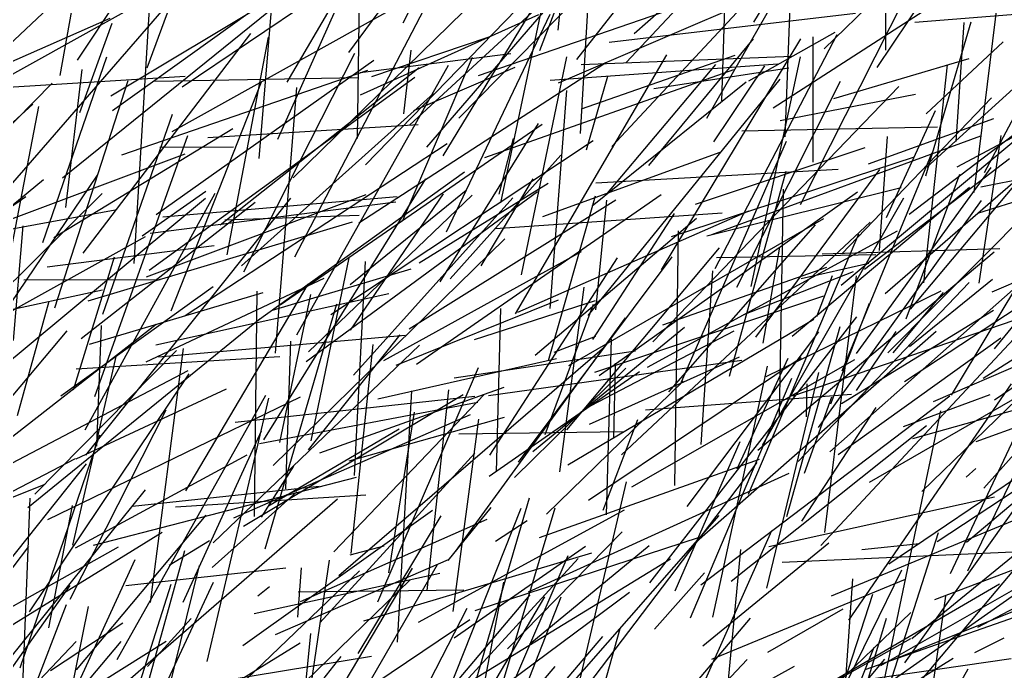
# Model space of a CAD drawing. Header units: metres. Extents: x 0 to 1019, y 0 to 619.
# Drawn here: x 592.2 to 664.8, y 380.5 to 428.6 of the extents above; entities that cross this region are included whole.
import ezdxf

# ---------------------------------------------------------------- set-up
doc = ezdxf.new("R2010")
doc.units = ezdxf.units.M

msp = doc.modelspace()

# ---------------------------------------------------------------- linework, layer by layer
at = {"color": 34}
msp.add_line((631.853, 427.785), (633.675, 446.201), dxfattribs=at)
at = {"color": 215}
for p, q in [((616.413, 426.135), (631.023, 445.888)), ((662.536, 415.807), (664.49, 431.725)), ((648.717, 391.925), (652.648, 405.945))]:
    msp.add_line(p, q, dxfattribs=at)
at = {"color": 1}
msp.add_line((656.015, 426.321), (656.029, 445.137), dxfattribs=at)
at = {"color": 33}
msp.add_line((596.418, 425.573), (608.379, 443.59), dxfattribs=at)
at = {"color": 229}
for p, q in [((601.546, 425.015), (608.489, 443.786)), ((640.016, 401.116), (650.836, 413.44)), ((601.806, 385.573), (604.225, 404.305))]:
    msp.add_line(p, q, dxfattribs=at)
at = {"color": 128}
for p, q in [((655.37, 425.045), (667.2, 442.688)), ((659.635, 385.813), (669.373, 389.517))]:
    msp.add_line(p, q, dxfattribs=at)
at = {"color": 171}
for p, q in [((633.236, 425.613), (645.351, 441.172)), ((632.401, 368.308), (646.032, 384.426))]:
    msp.add_line(p, q, dxfattribs=at)
at = {"color": 235}
for p, q in [((620.422, 428.338), (626.429, 439.891)), ((664.025, 404.298), (680.331, 424.196))]:
    msp.add_line(p, q, dxfattribs=at)
at = {"color": 177}
msp.add_line((630.515, 426.279), (635.612, 439.644), dxfattribs=at)
at = {"color": 222}
msp.add_line((643.926, 422.585), (644.468, 440.118), dxfattribs=at)
at = {"color": 85}
for p, q in [((595.143, 424.439), (597.644, 438.557)), ((626.829, 396.438), (636.24, 410.991)), ((606.446, 377.619), (617.22, 387.922))]:
    msp.add_line(p, q, dxfattribs=at)
at = {"color": 94}
msp.add_line((611.874, 423.953), (620.503, 438.638), dxfattribs=at)
at = {"color": 162}
for p, q in [((624.532, 421.304), (641.419, 438.504)), ((646.289, 428.385), (650.776, 435.776)), ((634.415, 404.977), (640.422, 414.259))]:
    msp.add_line(p, q, dxfattribs=at)
at = {"color": 64}
for p, q in [((637.45, 427.536), (649.689, 438.306)), ((623.369, 418.524), (631.183, 431.358))]:
    msp.add_line(p, q, dxfattribs=at)
at = {"color": 113}
for p, q in [((651.465, 426.402), (663.659, 438.253)), ((663.027, 416.244), (681.756, 419.877)), ((656.228, 388.432), (673.299, 399.984)), ((590.455, 393.168), (596.269, 396.214))]:
    msp.add_line(p, q, dxfattribs=at)
at = {"color": 8}
for p, q in [((622.176, 419.165), (637.57, 436.999)), ((617.054, 419.786), (617.254, 433.382))]:
    msp.add_line(p, q, dxfattribs=at)
at = {"color": 68}
for p, q in [((642.825, 421.29), (651.952, 437.273)), ((653.853, 403.955), (663.787, 417.654))]:
    msp.add_line(p, q, dxfattribs=at)
at = {"color": 219}
for p, q in [((636.868, 425.409), (647.411, 436.679)), ((638.434, 402.943), (656.861, 413))]:
    msp.add_line(p, q, dxfattribs=at)
at = {"color": 138}
msp.add_line((599.012, 421.865), (617.792, 435.358), dxfattribs=at)
at = {"color": 115}
for p, q in [((604.137, 423.619), (621.559, 435.367)), ((587.62, 400.243), (605.862, 415.39)), ((651.326, 411.295), (664.428, 411.688)), ((604.402, 393.816), (613.433, 409.059))]:
    msp.add_line(p, q, dxfattribs=at)
at = {"color": 107}
msp.add_line((648.602, 419.919), (649.191, 435.537), dxfattribs=at)
at = {"color": 7}
for p, q in [((617.645, 417.858), (633.953, 434.642)), ((615.094, 406.832), (634.448, 419.656)), ((596.334, 380.63), (605.911, 392.026)), ((617.414, 364.393), (631.639, 380.871))]:
    msp.add_line(p, q, dxfattribs=at)
at = {"color": 132}
for p, q in [((620.91, 420.806), (636.267, 434.958)), ((594.312, 383.707), (596.063, 392.733))]:
    msp.add_line(p, q, dxfattribs=at)
at = {"color": 232}
msp.add_line((598.879, 422.951), (617.002, 433.819), dxfattribs=at)
at = {"color": 187}
for p, q in [((609.803, 418.315), (611.126, 434.201)), ((602.486, 419.159), (607.925, 419.194)), ((633.488, 379.94), (636.892, 394.491))]:
    msp.add_line(p, q, dxfattribs=at)
at = {"color": 234}
for p, q in [((611.193, 419.755), (616.966, 432.691)), ((643.323, 419.541), (647.086, 425.162)), ((638.612, 387.043), (653.875, 406.66)), ((584.327, 370.043), (596.313, 382.714))]:
    msp.add_line(p, q, dxfattribs=at)
at = {"color": 149}
for p, q in [((635.818, 419.21), (648.689, 433.03)), ((592.201, 380.776), (598.063, 397.955))]:
    msp.add_line(p, q, dxfattribs=at)
at = {"color": 169}
for p, q in [((649.723, 414.941), (658.751, 432.8)), ((620.469, 421.617), (621.03, 426.321))]:
    msp.add_line(p, q, dxfattribs=at)
at = {"color": 102}
for p, q in [((595.326, 416.904), (613.067, 431.244)), ((618.116, 424.376), (626.692, 427.263)), ((616.454, 396.018), (627.888, 399.252)), ((638.363, 366.056), (657.852, 384.847))]:
    msp.add_line(p, q, dxfattribs=at)
at = {"color": 44}
for p, q in [((631.872, 423.906), (649.56, 431.482)), ((646.419, 405.154), (655.564, 417.503)), ((608.657, 391.214), (624.842, 400.913))]:
    msp.add_line(p, q, dxfattribs=at)
at = {"color": 244}
for p, q in [((577.246, 413.412), (595.101, 430.221)), ((612.578, 405.315), (623.775, 425.197)), ((649.76, 409.486), (654.761, 410.606))]:
    msp.add_line(p, q, dxfattribs=at)
at = {"color": 41}
for p, q in [((588.271, 412.631), (603.451, 430.154)), ((608.688, 409.962), (616.87, 426.095)), ((580.793, 389.013), (594.031, 394.305))]:
    msp.add_line(p, q, dxfattribs=at)
at = {"color": 254}
for p, q in [((600.6, 410.576), (601.808, 430.532)), ((643.422, 410.224), (652.42, 427.478)), ((607.933, 391.823), (625.388, 399.455))]:
    msp.add_line(p, q, dxfattribs=at)
at = {"color": 150}
msp.add_line((612.311, 416.906), (626.589, 430.838), dxfattribs=at)
at = {"color": 101}
for p, q in [((625.979, 424.435), (644.272, 430.741)), ((622.19, 386.462), (623.794, 401.267))]:
    msp.add_line(p, q, dxfattribs=at)
at = {"color": 71}
for p, q in [((627.622, 415.054), (630.838, 430.234)), ((617.164, 413.59), (635.298, 425.354))]:
    msp.add_line(p, q, dxfattribs=at)
at = {"color": 63}
for p, q in [((587.607, 422.325), (601.394, 429.962)), ((589.187, 423.443), (604.348, 424.399)), ((600.979, 370.378), (605.403, 388.306))]:
    msp.add_line(p, q, dxfattribs=at)
at = {"color": 18}
msp.add_line((612.443, 411.075), (622.253, 429.842), dxfattribs=at)
at = {"color": 65}
for p, q in [((647.704, 422.052), (659.174, 429.466)), ((600.032, 374.733), (612.838, 382.609))]:
    msp.add_line(p, q, dxfattribs=at)
at = {"color": 129}
for p, q in [((658.142, 428.374), (677.683, 429.938)), ((579.389, 410.911), (599.194, 414.541)), ((595.889, 385.821), (602.948, 399.791)), ((630.47, 390.382), (646.711, 396.15)), ((606.358, 388.164), (612.581, 393.745))]:
    msp.add_line(p, q, dxfattribs=at)
at = {"color": 75}
for p, q in [((603.407, 420.322), (619.161, 429.101)), ((599.995, 386.832), (611.779, 388.147))]:
    msp.add_line(p, q, dxfattribs=at)
at = {"color": 135}
for p, q in [((617.29, 423.022), (630.42, 428.953)), ((608.047, 398.89), (625.705, 400.801))]:
    msp.add_line(p, q, dxfattribs=at)
at = {"color": 238}
msp.add_line((623.624, 412.926), (631.267, 428.977), dxfattribs=at)
at = {"color": 89}
msp.add_line((633.514, 420.173), (634.051, 429.283), dxfattribs=at)
at = {"color": 6}
for p, q in [((635.604, 426.912), (653.786, 429.035)), ((634.558, 402.566), (651.452, 408.206))]:
    msp.add_line(p, q, dxfattribs=at)
at = {"color": 155}
for p, q in [((580.887, 420.755), (598.826, 428.673)), ((658.383, 371.95), (660.443, 386.055))]:
    msp.add_line(p, q, dxfattribs=at)
at = {"color": 207}
for p, q in [((596.601, 421.721), (598.987, 428.308)), ((658.953, 417.035), (662.313, 428.408)), ((647.391, 389.702), (664.032, 393.386))]:
    msp.add_line(p, q, dxfattribs=at)
at = {"color": 22}
for p, q in [((661.196, 419.566), (661.786, 428.353)), ((643.257, 384.5), (647.277, 403.011)), ((643.507, 370.129), (645.311, 389.489))]:
    msp.add_line(p, q, dxfattribs=at)
at = {"color": 5}
msp.add_line((596.847, 411.347), (609.196, 427.543), dxfattribs=at)
at = {"color": 53}
for p, q in [((607.461, 411.231), (610.508, 427.282)), ((619.004, 403.419), (633.584, 411.465))]:
    msp.add_line(p, q, dxfattribs=at)
at = {"color": 253}
for p, q in [((645.917, 424.059), (652.274, 427.636)), ((633.567, 421.977), (644.915, 425.931)), ((590.159, 404.486), (593.57, 422.155)), ((597.695, 400.762), (604.557, 420.031)), ((604.363, 406.746), (623.661, 419.43)), ((649.108, 371.5), (657.201, 387.981))]:
    msp.add_line(p, q, dxfattribs=at)
at = {"color": 176}
for p, q in [((650.648, 418.052), (650.657, 427.289)), ((652.52, 371.986), (653.582, 387.319))]:
    msp.add_line(p, q, dxfattribs=at)
at = {"color": 153}
for p, q in [((663.288, 417.297), (668.924, 427.898)), ((652.719, 408.983), (668.368, 422.036)), ((597.213, 407.828), (616.701, 413.649)), ((613.645, 397.503), (616.446, 410.997))]:
    msp.add_line(p, q, dxfattribs=at)
at = {"color": 192}
for p, q in [((638.532, 417.819), (646.253, 427.159)), ((654.439, 410.156), (665.139, 418.32)), ((642.816, 412.623), (657.154, 416.187)), ((650.933, 406.683), (652.09, 409.703)), ((618.555, 385.626), (625.985, 402.914))]:
    msp.add_line(p, q, dxfattribs=at)
at = {"color": 250}
for p, q in [((639.483, 410.119), (649.746, 427.152)), ((633.946, 418.953), (635.526, 424.397)), ((629.772, 382.545), (638.555, 389.781)), ((638.954, 383.606), (642.644, 387.775))]:
    msp.add_line(p, q, dxfattribs=at)
at = {"color": 90}
for p, q in [((658.991, 421.613), (664.672, 426.925)), ((652.18, 422.757), (662.145, 425.687)), ((651.965, 400.234), (654.819, 407.664)), ((593.283, 393.583), (603.721, 404.167)), ((608.611, 382.402), (622.602, 392.397))]:
    msp.add_line(p, q, dxfattribs=at)
at = {"color": 59}
msp.add_line((659.038, 417.686), (669.231, 426.953), dxfattribs=at)
at = {"color": 143}
for p, q in [((593.874, 412.131), (598.588, 425.816)), ((611.33, 397.39), (613.622, 408.286))]:
    msp.add_line(p, q, dxfattribs=at)
at = {"color": 246}
for p, q in [((617.265, 424.675), (628.361, 426.062)), ((620.384, 413.692), (625.535, 425.783)), ((641.623, 384.46), (649.09, 402.127))]:
    msp.add_line(p, q, dxfattribs=at)
at = {"color": 77}
msp.add_line((628.704, 406.872), (639.871, 425.972), dxfattribs=at)
at = {"color": 156}
for p, q in [((629.164, 409.749), (632.506, 425.824)), ((591.413, 383.807), (602.674, 390.761))]:
    msp.add_line(p, q, dxfattribs=at)
at = {"color": 96}
for p, q in [((633.562, 425.251), (649.102, 425.864)), ((635.364, 415.622), (643.487, 425.245)), ((658.811, 409.146), (660.571, 425.223)), ((613.286, 403.361), (630.328, 415.9)), ((650.014, 395.116), (652.021, 400.758)), ((609.45, 384.778), (623.133, 387.757))]:
    msp.add_line(p, q, dxfattribs=at)
at = {"color": 188}
for p, q in [((646.091, 408.879), (649.718, 425.818)), ((652.498, 396.503), (664.499, 405.106))]:
    msp.add_line(p, q, dxfattribs=at)
at = {"color": 193}
for p, q in [((661.276, 417.721), (676.645, 425.928)), ((609.838, 397.303), (625.929, 400.367))]:
    msp.add_line(p, q, dxfattribs=at)
at = {"color": 141}
msp.add_line((602.224, 414.198), (618.268, 425.567), dxfattribs=at)
at = {"color": 178}
msp.add_line((631.278, 424.087), (648.045, 425.305), dxfattribs=at)
at = {"color": 47}
for p, q in [((595.549, 414.72), (596.753, 424.883)), ((628.922, 395.931), (640.265, 411.069)), ((630.904, 397.978), (634.456, 407.579))]:
    msp.add_line(p, q, dxfattribs=at)
at = {"color": 31}
msp.add_line((599.682, 418.599), (617.822, 424.828), dxfattribs=at)
at = {"color": 2}
for p, q in [((606.937, 413.428), (621.613, 425.034)), ((648.224, 421.125), (658.207, 423.072))]:
    msp.add_line(p, q, dxfattribs=at)
at = {"color": 50}
for p, q in [((621.223, 421.872), (628.698, 425.053)), ((633.722, 399.81), (644.822, 405.626)), ((628.644, 394.792), (636.846, 402.873))]:
    msp.add_line(p, q, dxfattribs=at)
at = {"color": 93}
for p, q in [((626.458, 418.395), (644.801, 424.895)), ((602.196, 404.579), (619.361, 408.372)), ((591.59, 395.867), (604.583, 402.693)), ((633.357, 372.721), (636.431, 383.659))]:
    msp.add_line(p, q, dxfattribs=at)
at = {"color": 28}
msp.add_line((638.905, 423.474), (648.855, 425.009), dxfattribs=at)
at = {"color": 86}
for p, q in [((576.286, 405.425), (594.558, 423.869)), ((606.428, 389.992), (621.641, 404.559)), ((657.924, 382.918), (675.175, 397.027)), ((662.803, 383.766), (677.846, 391.716))]:
    msp.add_line(p, q, dxfattribs=at)
at = {"color": 29}
for p, q in [((594.756, 407.31), (600.163, 424.08)), ((645.064, 395.44), (648.812, 403.608))]:
    msp.add_line(p, q, dxfattribs=at)
at = {"color": 112}
for p, q in [((601.713, 410.086), (621.3, 424.315)), ((655.655, 380.946), (668.799, 388.46))]:
    msp.add_line(p, q, dxfattribs=at)
at = {"color": 223}
for p, q in [((602.111, 424.018), (617.145, 424.294)), ((623.895, 409.45), (632.051, 418.564))]:
    msp.add_line(p, q, dxfattribs=at)
at = {"color": 168}
for p, q in [((603.335, 407.087), (609.987, 423.985)), ((632.497, 398.317), (643.753, 411.732)), ((624.276, 389.341), (636.825, 406.583)), ((649.168, 400.82), (666.686, 406.81)), ((592.327, 378.098), (592.921, 393.281)), ((614.008, 376.159), (621.127, 388.106))]:
    msp.add_line(p, q, dxfattribs=at)
at = {"color": 181}
for p, q in [((634.065, 406.743), (648.228, 424.181)), ((657.513, 406.494), (661.474, 417.176)), ((651.043, 398.484), (663.057, 415.226)), ((615.329, 389.317), (626.437, 400.946)), ((635.181, 392.395), (637.728, 399.078))]:
    msp.add_line(p, q, dxfattribs=at)
at = {"color": 173}
for p, q in [((634.355, 414.824), (645.728, 423.981)), ((655.959, 408.38), (673.776, 423.84))]:
    msp.add_line(p, q, dxfattribs=at)
at = {"color": 121}
for p, q in [((638.829, 404.814), (656.978, 423.636)), ((606.018, 419.876), (621.539, 420.833)), ((652.736, 400.265), (663.952, 407.142))]:
    msp.add_line(p, q, dxfattribs=at)
at = {"color": 131}
for p, q in [((645.024, 408.835), (652.679, 424.022)), ((652.768, 411.29), (663.802, 422.787)), ((619.366, 387.762), (621.263, 399.616)), ((586.224, 372.311), (602.965, 382.727))]:
    msp.add_line(p, q, dxfattribs=at)
at = {"color": 218}
for p, q in [((608.509, 410.401), (622.664, 423.112)), ((644.476, 402.285), (648.676, 417.377)), ((641.38, 376.93), (647.606, 390.896))]:
    msp.add_line(p, q, dxfattribs=at)
at = {"color": 15}
msp.add_line((611.005, 403.975), (612.587, 423.56), dxfattribs=at)
at = {"color": 230}
for p, q in [((631.263, 407.258), (632.483, 423.327)), ((634.154, 398.738), (645.228, 403.692)), ((619.744, 367.25), (630.877, 386.005))]:
    msp.add_line(p, q, dxfattribs=at)
at = {"color": 124}
msp.add_line((656.15, 403.995), (675.352, 423.324), dxfattribs=at)
at = {"color": 204}
for p, q in [((657.743, 414.208), (669.148, 422.924)), ((574.397, 402.857), (592.61, 415.529))]:
    msp.add_line(p, q, dxfattribs=at)
at = {"color": 122}
msp.add_line((586.615, 416.398), (593.133, 422.339), dxfattribs=at)
at = {"color": 3}
for p, q in [((598.287, 406.848), (603.413, 421.585)), ((616.551, 405.66), (623.396, 415.716))]:
    msp.add_line(p, q, dxfattribs=at)
at = {"color": 120}
for p, q in [((656.056, 413.978), (659.684, 421.86)), ((579.01, 396.757), (598.234, 415.731)), ((617.538, 384.244), (634.33, 389.247))]:
    msp.add_line(p, q, dxfattribs=at)
at = {"color": 92}
for p, q in [((611.358, 407.544), (630.677, 420.849)), ((645.39, 420.371), (659.817, 420.654))]:
    msp.add_line(p, q, dxfattribs=at)
at = {"color": 19}
msp.add_line((623.161, 409.24), (630.413, 420.916), dxfattribs=at)
at = {"color": 97}
msp.add_line((654.734, 417.938), (663.982, 421.265), dxfattribs=at)
at = {"color": 217}
for p, q in [((594.663, 412.502), (607.861, 420.547)), ((626.178, 410.397), (630.02, 416.816)), ((595.201, 400.817), (606.421, 408.889)), ((650.91, 373.408), (655.045, 386.192))]:
    msp.add_line(p, q, dxfattribs=at)
at = {"color": 248}
for p, q in [((643.176, 412.719), (663.011, 419.988)), ((634.63, 416.527), (652.502, 417.525))]:
    msp.add_line(p, q, dxfattribs=at)
at = {"color": 255}
for p, q in [((662.884, 409.131), (664.519, 420.012)), ((585.486, 409.814), (593.914, 416.777))]:
    msp.add_line(p, q, dxfattribs=at)
at = {"color": 32}
for p, q in [((627.511, 415.691), (628.552, 419.796)), ((585.679, 374.308), (601.435, 393.897)), ((611.026, 383.216), (623.783, 388.758)), ((601.05, 379.744), (603.337, 386.928))]:
    msp.add_line(p, q, dxfattribs=at)
at = {"color": 45}
for p, q in [((640.869, 401.674), (648.68, 419.613)), ((640.21, 412.581), (658.114, 418.441)), ((595.404, 377.305), (600.676, 388.746))]:
    msp.add_line(p, q, dxfattribs=at)
at = {"color": 241}
msp.add_line((655.558, 411.536), (656.13, 419.937), dxfattribs=at)
at = {"color": 103}
for p, q in [((586.821, 412.09), (604.356, 418.667)), ((640.194, 373.008), (657.856, 382.933))]:
    msp.add_line(p, q, dxfattribs=at)
at = {"color": 245}
for p, q in [((630.727, 414.054), (643.797, 418.798)), ((586.244, 373.193), (595.881, 386.848))]:
    msp.add_line(p, q, dxfattribs=at)
at = {"color": 30}
msp.add_line((641.971, 414.945), (654.484, 419.123), dxfattribs=at)
at = {"color": 104}
for p, q in [((652.799, 402.66), (659.437, 418.755)), ((636.534, 396.462), (654.862, 413.637)), ((609.993, 391.871), (612.37, 395.633)), ((617.163, 371.186), (629.782, 386.155))]:
    msp.add_line(p, q, dxfattribs=at)
at = {"color": 66}
for p, q in [((657.826, 407.223), (667.463, 418.708)), ((618.563, 400.611), (631.728, 403.584))]:
    msp.add_line(p, q, dxfattribs=at)
at = {"color": 12}
for p, q in [((590.926, 406.766), (597.895, 417.091)), ((629.979, 396.73), (641.175, 405.891)), ((596.085, 389.806), (599.292, 403.822))]:
    msp.add_line(p, q, dxfattribs=at)
at = {"color": 146}
for p, q in [((609.668, 406.354), (624.94, 417.334)), ((620.862, 377.017), (640.142, 388.809))]:
    msp.add_line(p, q, dxfattribs=at)
at = {"color": 58}
for p, q in [((610.163, 397.579), (622.094, 416.833)), ((642.386, 386.89), (660.721, 400.824))]:
    msp.add_line(p, q, dxfattribs=at)
at = {"color": 164}
msp.add_line((621.603, 410.642), (631.129, 416.5), dxfattribs=at)
at = {"color": 99}
for p, q in [((596.985, 398.326), (606.577, 415.763)), ((652.487, 377.035), (672.119, 390.832))]:
    msp.add_line(p, q, dxfattribs=at)
at = {"color": 184}
for p, q in [((601.194, 412.624), (605.874, 415.908)), ((643.541, 411.024), (655.281, 411.235))]:
    msp.add_line(p, q, dxfattribs=at)
at = {"color": 151}
for p, q in [((601.518, 409.587), (617.694, 415.667)), ((624.534, 398.016), (636.686, 398.19))]:
    msp.add_line(p, q, dxfattribs=at)
at = {"color": 220}
msp.add_line((613.442, 404.064), (625.526, 415.629), dxfattribs=at)
at = {"color": 116}
for p, q in [((616.514, 409.028), (625.084, 415.98)), ((610.247, 389.531), (615.535, 407.616))]:
    msp.add_line(p, q, dxfattribs=at)
at = {"color": 137}
for p, q in [((621.42, 403.147), (639.46, 415.659)), ((644.615, 387.165), (659.009, 398.647)), ((625.329, 368.861), (632.083, 386.011))]:
    msp.add_line(p, q, dxfattribs=at)
at = {"color": 198}
for p, q in [((634.869, 402.332), (653.919, 415.855)), ((663.846, 408.483), (680.931, 415.911)), ((596.317, 402.82), (611.336, 403.713)), ((596.267, 389.603), (608.931, 396.483))]:
    msp.add_line(p, q, dxfattribs=at)
at = {"color": 165}
msp.add_line((648.17, 399.348), (648.472, 416.067), dxfattribs=at)
at = {"color": 98}
for p, q in [((649.115, 405.223), (662.189, 416.213)), ((655.878, 379.79), (660.078, 399.712))]:
    msp.add_line(p, q, dxfattribs=at)
at = {"color": 147}
for p, q in [((662.87, 414.324), (668.593, 416.114)), ((612.87, 385.668), (626.612, 391.727))]:
    msp.add_line(p, q, dxfattribs=at)
at = {"color": 179}
msp.add_line((596.685, 405.05), (609.526, 415.093), dxfattribs=at)
at = {"color": 240}
for p, q in [((597.042, 396.45), (612.159, 415.408)), ((657.768, 404.455), (663.871, 409.427)), ((625.737, 385.006), (642.276, 390.395)), ((624.18, 382.973), (633.864, 389.729)), ((609.712, 386.081), (610.563, 386.776))]:
    msp.add_line(p, q, dxfattribs=at)
at = {"color": 126}
for p, q in [((601.768, 412.826), (619.895, 415.128)), ((631.557, 404.044), (634.628, 405.229))]:
    msp.add_line(p, q, dxfattribs=at)
at = {"color": 216}
for p, q in [((602.721, 414.013), (619.992, 415.515)), ((646.977, 404.699), (648.187, 411.785))]:
    msp.add_line(p, q, dxfattribs=at)
at = {"color": 189}
for p, q in [((616.759, 402.339), (628.52, 415.421)), ((621.567, 384.14), (636.758, 392.408))]:
    msp.add_line(p, q, dxfattribs=at)
at = {"color": 190}
for p, q in [((620.875, 405.757), (636.105, 415.287)), ((659.791, 390.081), (670.827, 397.344)), ((643.192, 381.416), (657.473, 387.295))]:
    msp.add_line(p, q, dxfattribs=at)
at = {"color": 46}
for p, q in [((631.145, 403.423), (634.617, 415.561)), ((602.742, 379.093), (618.101, 381.618))]:
    msp.add_line(p, q, dxfattribs=at)
at = {"color": 125}
for p, q in [((634.636, 407.163), (635.452, 415.25)), ((578.355, 370.729), (592.843, 389.722))]:
    msp.add_line(p, q, dxfattribs=at)
at = {"color": 54}
msp.add_line((646.925, 397.182), (657.347, 415.418), dxfattribs=at)
at = {"color": 70}
msp.add_line((627.245, 413.17), (643.938, 414.325), dxfattribs=at)
at = {"color": 199}
msp.add_line((628.878, 406.981), (645.92, 414.46), dxfattribs=at)
at = {"color": 157}
for p, q in [((663.2, 402.115), (682.421, 414.406)), ((659.522, 400.411), (667.57, 403.873)), ((649.808, 391.588), (655.291, 399.951))]:
    msp.add_line(p, q, dxfattribs=at)
at = {"color": 191}
for p, q in [((607.278, 413.791), (617.178, 414.134)), ((627.299, 395.21), (627.627, 407.259)), ((594.245, 391.698), (612.849, 400.75))]:
    msp.add_line(p, q, dxfattribs=at)
at = {"color": 25}
for p, q in [((630.172, 403.825), (642.053, 413.924)), ((599.334, 381.374), (610.308, 400.863)), ((629.675, 386.378), (648.876, 395.132)), ((642.524, 382.398), (651.804, 389.982)), ((654.245, 389.488), (658.495, 389.927))]:
    msp.add_line(p, q, dxfattribs=at)
at = {"color": 130}
msp.add_line((632.652, 403.067), (651.454, 413.909), dxfattribs=at)
at = {"color": 52}
for p, q in [((591.71, 404.906), (592.406, 413.368)), ((623.226, 376.031), (637.119, 386.348))]:
    msp.add_line(p, q, dxfattribs=at)
at = {"color": 174}
for p, q in [((640.468, 394.204), (640.722, 412.995)), ((641.374, 392.654), (651.074, 405.547))]:
    msp.add_line(p, q, dxfattribs=at)
at = {"color": 148}
msp.add_line((645.883, 393.584), (654.015, 412.757), dxfattribs=at)
at = {"color": 161}
msp.add_line((585.912, 403.946), (601.426, 412.56), dxfattribs=at)
at = {"color": 183}
for p, q in [((610.843, 395.683), (627.915, 412.402)), ((604.211, 385.605), (609.974, 398.239))]:
    msp.add_line(p, q, dxfattribs=at)
at = {"color": 117}
for p, q in [((658.66, 393.764), (678.071, 412.603)), ((651.229, 389.795), (669.526, 409.398)), ((632.567, 395.735), (650.694, 406.475))]:
    msp.add_line(p, q, dxfattribs=at)
at = {"color": 48}
msp.add_line((660.852, 400.881), (667.527, 411.999), dxfattribs=at)
at = {"color": 27}
for p, q in [((594.179, 410.333), (606.484, 411.9)), ((661.956, 390.033), (675.389, 401.361)), ((657.067, 378.007), (669.247, 392.498)), ((612.655, 384.509), (612.936, 388.128))]:
    msp.add_line(p, q, dxfattribs=at)
at = {"color": 83}
msp.add_line((646.578, 396.816), (664.009, 411.429), dxfattribs=at)
at = {"color": 175}
msp.add_line((651.891, 396.692), (668.398, 411.335), dxfattribs=at)
at = {"color": 37}
msp.add_line((596.13, 401.255), (599.155, 411.07), dxfattribs=at)
at = {"color": 61}
for p, q in [((616.835, 394.943), (617.664, 410.74)), ((652.504, 363.726), (662.091, 380.681))]:
    msp.add_line(p, q, dxfattribs=at)
at = {"color": 214}
for p, q in [((610.801, 407.142), (621.015, 410.184)), ((589.45, 396.132), (602.209, 406.103))]:
    msp.add_line(p, q, dxfattribs=at)
at = {"color": 110}
for p, q in [((639.561, 406.062), (651.659, 410.313)), ((597.304, 404.638), (610.102, 408.451))]:
    msp.add_line(p, q, dxfattribs=at)
at = {"color": 210}
for p, q in [((642.403, 397.231), (643.266, 410.045)), ((619.909, 403.079), (631.884, 407.896)), ((657.409, 381.125), (667.492, 395.268))]:
    msp.add_line(p, q, dxfattribs=at)
at = {"color": 9}
for p, q in [((645.55, 406.816), (653.638, 409.998)), ((653.862, 401.223), (656.779, 405.577)), ((617.121, 381.814), (623.229, 391.984))]:
    msp.add_line(p, q, dxfattribs=at)
at = {"color": 73}
for p, q in [((592.453, 409.365), (602.513, 409.389)), ((635.41, 392.05), (635.798, 405.006)), ((616.601, 389.187), (618.207, 404.599)), ((611.842, 366.01), (613.633, 383.289))]:
    msp.add_line(p, q, dxfattribs=at)
at = {"color": 20}
for p, q in [((601.48, 403.323), (614.593, 409.495)), ((656.55, 403.996), (660.26, 408.437))]:
    msp.add_line(p, q, dxfattribs=at)
at = {"color": 249}
msp.add_line((649.552, 395.986), (662.147, 409.17), dxfattribs=at)
at = {"color": 4}
msp.add_line((651.51, 390.743), (653.861, 409.677), dxfattribs=at)
at = {"color": 123}
msp.add_line((657.386, 401.873), (668.582, 409.249), dxfattribs=at)
at = {"color": 170}
for p, q in [((586.559, 406.117), (598.259, 408.634)), ((610.492, 392.723), (620.144, 398.39))]:
    msp.add_line(p, q, dxfattribs=at)
at = {"color": 105}
for p, q in [((609.457, 391.925), (609.676, 408.538)), ((603.17, 388.331), (606.153, 390.155))]:
    msp.add_line(p, q, dxfattribs=at)
at = {"color": 111}
for p, q in [((631.969, 395.216), (633.773, 408.827)), ((655.532, 377.138), (659.888, 390.751))]:
    msp.add_line(p, q, dxfattribs=at)
at = {"color": 201}
for p, q in [((647.18, 402.259), (660.081, 408.572)), ((647.94, 377.382), (664.4, 386.953)), ((593.717, 367.929), (597.223, 385.284))]:
    msp.add_line(p, q, dxfattribs=at)
at = {"color": 252}
msp.add_line((592.003, 399.376), (594.337, 407.795), dxfattribs=at)
at = {"color": 243}
for p, q in [((625.689, 404.989), (634.598, 407.844)), ((606.221, 371.461), (625.334, 384.324)), ((586.312, 366.96), (599.643, 382.704))]:
    msp.add_line(p, q, dxfattribs=at)
at = {"color": 154}
msp.add_line((592.747, 392.601), (609.884, 406.523), dxfattribs=at)
at = {"color": 133}
msp.add_line((581.019, 388.249), (595.664, 405.622), dxfattribs=at)
at = {"color": 228}
for p, q in [((597.849, 397.121), (598.19, 405.998)), ((647.315, 381.918), (652.875, 385.105)), ((654.501, 380.649), (668.227, 385.472))]:
    msp.add_line(p, q, dxfattribs=at)
at = {"color": 14}
for p, q in [((641.853, 389.919), (659.718, 405.601)), ((613.446, 396.853), (620.214, 405.328))]:
    msp.add_line(p, q, dxfattribs=at)
at = {"color": 163}
for p, q in [((664.017, 400.536), (672.219, 406.1)), ((605.976, 381.223), (610.521, 400.642))]:
    msp.add_line(p, q, dxfattribs=at)
at = {"color": 51}
msp.add_line((602.38, 403.707), (620.574, 405.286), dxfattribs=at)
at = {"color": 26}
for p, q in [((611.78, 393.966), (612.151, 404.86)), ((657.313, 398.567), (663.712, 400.923))]:
    msp.add_line(p, q, dxfattribs=at)
at = {"color": 209}
msp.add_line((615.688, 387.58), (635.283, 404.43), dxfattribs=at)
at = {"color": 88}
for p, q in [((624.19, 402.14), (637.548, 404.144)), ((662.069, 387.931), (669.483, 403.341)), ((653.295, 384.279), (665.265, 401.701))]:
    msp.add_line(p, q, dxfattribs=at)
at = {"color": 40}
msp.add_line((660.772, 387.729), (668.736, 404.67), dxfattribs=at)
at = {"color": 159}
msp.add_line((626.708, 400.858), (645.392, 403.442), dxfattribs=at)
at = {"color": 221}
for p, q in [((634.096, 393.122), (649.779, 403.659)), ((613.524, 378.674), (615.009, 388.703)), ((662.582, 381.901), (664.74, 382.98)), ((652.864, 379.659), (665.257, 381.459))]:
    msp.add_line(p, q, dxfattribs=at)
at = {"color": 152}
msp.add_line((637.281, 394.114), (653.724, 403.495), dxfattribs=at)
at = {"color": 114}
msp.add_line((654.819, 394.451), (671.268, 403.976), dxfattribs=at)
at = {"color": 251}
for p, q in [((663.249, 394.018), (671.644, 403.506)), ((621.202, 377.488), (625.138, 385.169))]:
    msp.add_line(p, q, dxfattribs=at)
at = {"color": 42}
msp.add_line((626.77, 394.888), (637.85, 402.618), dxfattribs=at)
at = {"color": 81}
msp.add_line((635.952, 397.671), (636.082, 403.242), dxfattribs=at)
at = {"color": 76}
msp.add_line((647.237, 386.645), (651.077, 402.553), dxfattribs=at)
at = {"color": 200}
msp.add_line((662.673, 397.466), (676.978, 402.627), dxfattribs=at)
at = {"color": 142}
for p, q in [((592.877, 384.89), (604.663, 402.457)), ((635.921, 373.571), (649.283, 380.883))]:
    msp.add_line(p, q, dxfattribs=at)
at = {"color": 185}
for p, q in [((630.999, 392.104), (641.082, 401.893)), ((599.85, 372.939), (606.445, 387.092))]:
    msp.add_line(p, q, dxfattribs=at)
at = {"color": 21}
msp.add_line((596.326, 396.185), (607.402, 401.351), dxfattribs=at)
at = {"color": 227}
for p, q in [((614.292, 396.62), (627.879, 401.463)), ((614.29, 384.089), (625.705, 396.59))]:
    msp.add_line(p, q, dxfattribs=at)
at = {"color": 67}
for p, q in [((620.003, 382.661), (621.058, 401.185)), ((591.267, 374.082), (595.597, 385.443))]:
    msp.add_line(p, q, dxfattribs=at)
at = {"color": 72}
msp.add_line((650.172, 399.272), (650.221, 401.701), dxfattribs=at)
at = {"color": 242}
msp.add_line((638.291, 399.783), (653.484, 400.945), dxfattribs=at)
at = {"color": 108}
msp.add_line((658.005, 397.682), (667.371, 400.323), dxfattribs=at)
at = {"color": 182}
for p, q in [((624.117, 384.93), (626.007, 399.098)), ((603.001, 369.836), (620.94, 387.244))]:
    msp.add_line(p, q, dxfattribs=at)
at = {"color": 24}
msp.add_line((640.483, 386.446), (645.265, 397.444), dxfattribs=at)
at = {"color": 13}
msp.add_line((583.385, 378.627), (597.091, 395.807), dxfattribs=at)
at = {"color": 127}
for p, q in [((632.126, 376.95), (646.521, 395.913)), ((598.854, 369.69), (604.323, 389.41))]:
    msp.add_line(p, q, dxfattribs=at)
at = {"color": 56}
for p, q in [((661.937, 394.834), (662.645, 395.456)), ((616.523, 389.097), (619.035, 389.766))]:
    msp.add_line(p, q, dxfattribs=at)
at = {"color": 35}
msp.add_line((597.589, 389.811), (616.993, 394.821), dxfattribs=at)
at = {"color": 144}
msp.add_line((600.472, 392.675), (614.23, 394.152), dxfattribs=at)
at = {"color": 79}
msp.add_line((652.011, 386.08), (670.825, 393.889), dxfattribs=at)
at = {"color": 239}
msp.add_line((598.021, 377.982), (615.58, 393.217), dxfattribs=at)
at = {"color": 211}
msp.add_line((603.633, 392.627), (617.665, 393.517), dxfattribs=at)
at = {"color": 100}
msp.add_line((624.373, 374.909), (629.746, 393.294), dxfattribs=at)
at = {"color": 10}
msp.add_line((621.798, 374.047), (629.139, 392.543), dxfattribs=at)
at = {"color": 233}
for p, q in [((623.747, 388.673), (626.928, 392.592)), ((630.875, 365.715), (645.796, 381.382))]:
    msp.add_line(p, q, dxfattribs=at)
at = {"color": 80}
msp.add_line((627.035, 377.185), (631.625, 392.558), dxfattribs=at)
at = {"color": 212}
for p, q in [((626.425, 372.273), (643.732, 391.991)), ((622.993, 377.57), (633.327, 388.832)), ((624.038, 369.104), (632.604, 389.043))]:
    msp.add_line(p, q, dxfattribs=at)
at = {"color": 62}
msp.add_line((627.237, 390.098), (629.574, 391.629), dxfattribs=at)
at = {"color": 106}
msp.add_line((628.116, 382.159), (636.575, 390.791), dxfattribs=at)
at = {"color": 139}
for p, q in [((586.15, 382.229), (599.447, 389.698)), ((594.43, 380.576), (599.769, 384.092))]:
    msp.add_line(p, q, dxfattribs=at)
at = {"color": 23}
for p, q in [((648.363, 388.569), (667.378, 389.412)), ((612.679, 386.382), (624.893, 386.522))]:
    msp.add_line(p, q, dxfattribs=at)
at = {"color": 206}
msp.add_line((617.154, 378.349), (622.961, 388.395), dxfattribs=at)
at = {"color": 95}
msp.add_line((625, 372.033), (627.839, 387.083), dxfattribs=at)
at = {"color": 236}
msp.add_line((656.69, 381.439), (670.615, 387.038), dxfattribs=at)
at = {"color": 87}
msp.add_line((601.576, 380.873), (604.793, 384.405), dxfattribs=at)
at = {"color": 172}
msp.add_line((653.859, 377.114), (656.065, 384.428), dxfattribs=at)
at = {"color": 134}
msp.add_line((620.171, 365.465), (635.138, 383.068), dxfattribs=at)
at = {"color": 225}
msp.add_line((649.093, 367.271), (655.145, 382.282), dxfattribs=at)
at = {"color": 16}
msp.add_line((600.863, 362.438), (615.846, 381.608), dxfattribs=at)
at = {"color": 17}
msp.add_line((650.609, 375.057), (660.973, 381.474), dxfattribs=at)
at = {"color": 197}
msp.add_line((647.444, 371.317), (655.943, 381.416), dxfattribs=at)

doc.saveas('drawing.dxf')
